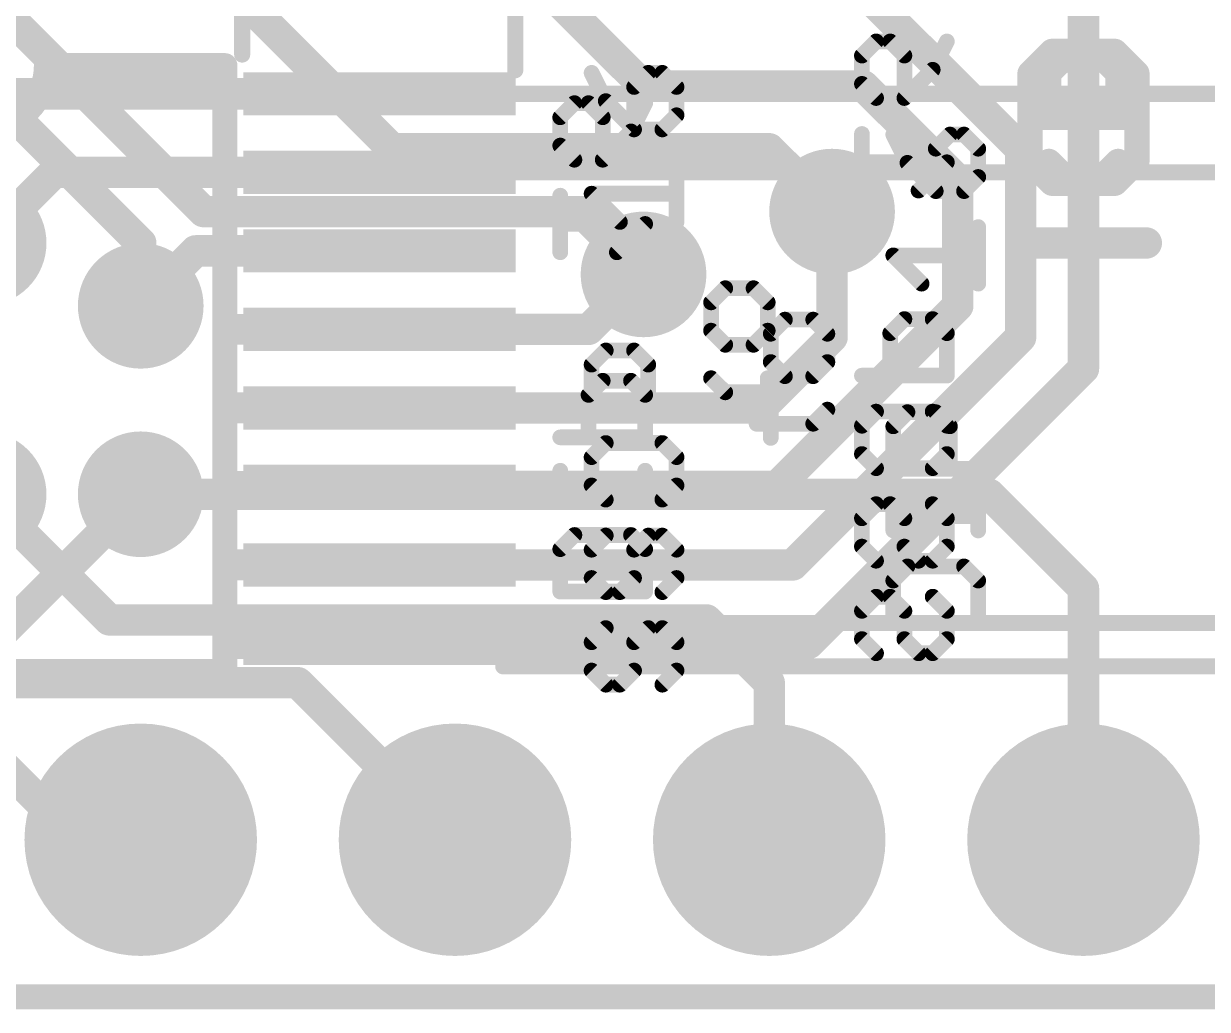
# Model space of a CAD drawing. Extents: x -40 to 67, y -21 to 32.
# Drawn here: x 10.48 to 20.05, y 10.57 to 18.54 of the extents above; entities that cross this region are included whole.
import ezdxf

# ---------------------------------------------------------------- set-up
doc = ezdxf.new("R2010")
doc.units = 0
for name, color, linetype in [('1', 12, 'CONTINUOUS'), ('16', 132, 'CONTINUOUS'), ('17', 110, 'CONTINUOUS'), ('18', 110, 'CONTINUOUS'), ('20', 53, 'CONTINUOUS'), ('21', 41, 'CONTINUOUS'), ('22', 40, 'CONTINUOUS'), ('47', 253, 'CONTINUOUS'), ('51', 53, 'CONTINUOUS')]:
    doc.layers.add(name, color=color, linetype=linetype)

# ---------------------------------------------------------------- blocks, each defined once
blk = doc.blocks.new('RECT')
blk.add_solid([(-0.5, -0.5), (0.5, -0.5), (-0.5, 0.5), (0.5, 0.5)])
blk = doc.blocks.new('ROUNDP')
at = {"const_width": 0.5}
blk.add_lwpolyline([(0, -0.25, 1), (0, 0.25, 1), (0, -0.25)], format="xyb", dxfattribs=at)
blk = doc.blocks.new('ROUNDV')
at = {"const_width": 0.5}
blk.add_lwpolyline([(0, -0.25, 1), (0, 0.25, 1), (0, -0.25)], format="xyb", dxfattribs=at)

msp = doc.modelspace()

# ---------------------------------------------------------------- linework, layer by layer
at = {"layer": '1', "const_width": 0.254}
for points in [[(15.494, 18.034), (13.97, 19.558)], [(18.542, 17.526), (16.51, 19.558)], [(19.05, 19.558), (19.05, 15.748)], [(13.36, 17.9705), (10.0965, 17.9705)], [(17.272, 18.034), (15.494, 18.034)], [(18.034, 17.272), (17.272, 18.034)], [(18.542, 16.002), (18.542, 17.526)], [(10.7315, 17.3355), (10.16, 16.764)], [(13.36, 17.3355), (10.7315, 17.3355)], [(18.034, 16.256), (18.034, 17.272)], [(17.018, 16.002), (17.018, 17.018)], [(11.8745, 16.7005), (11.43, 16.256)], [(13.36, 16.7005), (11.8745, 16.7005)], [(15.0495, 16.0655), (15.494, 16.51)], [(16.5735, 14.7955), (18.034, 16.256)], [(13.36, 16.0655), (15.0495, 16.0655)], [(16.4465, 15.4305), (17.018, 16.002)], [(16.7005, 14.1605), (18.542, 16.002)], [(16.8275, 13.5255), (19.05, 15.748)], [(13.36, 15.4305), (16.4465, 15.4305)], [(10.2235, 13.5255), (11.43, 14.732)], [(13.36, 14.7955), (16.5735, 14.7955)], [(13.36, 14.1605), (16.7005, 14.1605)], [(13.36, 13.5255), (16.8275, 13.5255)]]:
    msp.add_lwpolyline(points, dxfattribs=at)
at = {"layer": '1', "const_width": 0.127}
for points in [[(13.36, 17.907, 1), (13.36, 18.034)], [(15.494, 18.0975, 1), (15.494, 17.9705)], [(15.4491, 17.9891, 1), (15.5389, 18.0789)], [(17.3169, 18.0789, 1), (17.2271, 17.9891)], [(17.272, 17.9705, 1), (17.272, 18.0975)], [(18.6055, 17.526, 1), (18.4785, 17.526)], [(18.4971, 17.4811, 1), (18.5869, 17.5709)], [(10.7315, 17.399, 1), (10.7315, 17.272)], [(10.7764, 17.2906, 1), (10.6866, 17.3804)], [(13.36, 17.272, 1), (13.36, 17.399)], [(18.0975, 17.272, 1), (17.9705, 17.272)], [(17.9891, 17.2271, 1), (18.0789, 17.3169)], [(17.0815, 17.018, 1), (16.9545, 17.018)], [(11.8745, 16.764, 1), (11.8745, 16.637)], [(11.9194, 16.6556, 1), (11.8296, 16.7454)], [(13.36, 16.637, 1), (13.36, 16.764)], [(15.5389, 16.4651, 1), (15.4491, 16.5549)], [(11.3851, 16.3009, 1), (11.4749, 16.2111)], [(18.0789, 16.2111, 1), (17.9891, 16.3009)], [(17.9705, 16.256, 1), (18.0975, 16.256)], [(13.36, 16.129, 1), (13.36, 16.002)], [(15.0046, 16.1104, 1), (15.0944, 16.0206)], [(15.0495, 16.002, 1), (15.0495, 16.129)], [(17.0629, 15.9571, 1), (16.9731, 16.0469)], [(18.5869, 15.9571, 1), (18.4971, 16.0469)], [(16.9545, 16.002, 1), (17.0815, 16.002)], [(18.4785, 16.002, 1), (18.6055, 16.002)], [(18.9865, 15.748, 1), (19.1135, 15.748)], [(19.0949, 15.7031, 1), (19.0051, 15.7929)], [(13.36, 15.494, 1), (13.36, 15.367)], [(16.4016, 15.4754, 1), (16.4914, 15.3856)], [(16.4465, 15.367, 1), (16.4465, 15.494)], [(11.4749, 14.6871, 1), (11.3851, 14.7769)], [(13.36, 14.859, 1), (13.36, 14.732)], [(16.5286, 14.8404, 1), (16.6184, 14.7506)], [(16.5735, 14.732, 1), (16.5735, 14.859)], [(13.36, 14.224, 1), (13.36, 14.097)], [(16.6556, 14.2054, 1), (16.7454, 14.1156)], [(16.7005, 14.097, 1), (16.7005, 14.224)], [(13.36, 13.589, 1), (13.36, 13.462)], [(16.7826, 13.5704, 1), (16.8724, 13.4806)], [(16.8275, 13.462, 1), (16.8275, 13.589)]]:
    msp.add_lwpolyline(points, format="xyb", dxfattribs=at)
at = {"layer": '16', "const_width": 0.254}
for points in [[(11.938, 17.018), (9.398, 19.558)], [(13.462, 17.526), (11.43, 19.558)], [(11.43, 16.764), (9.906, 18.288)], [(16.51, 17.526), (13.462, 17.526)], [(17.018, 17.018), (16.51, 17.526)], [(14.986, 17.018), (11.938, 17.018)], [(15.494, 16.51), (14.986, 17.018)], [(11.43, 16.256), (11.43, 16.764)], [(8.89, 14.732), (10.414, 13.208)], [(10.16, 14.732), (11.176, 13.716)], [(11.43, 14.732), (18.288, 14.732)], [(18.288, 14.732), (19.05, 13.97)], [(10.922, 11.938), (8.382, 14.478)], [(19.05, 13.97), (19.05, 11.938)], [(11.176, 13.716), (16.002, 13.716)], [(16.002, 13.716), (16.51, 13.208)], [(10.414, 13.208), (12.7, 13.208)], [(12.7, 13.208), (13.97, 11.938)], [(16.51, 13.208), (16.51, 11.938)], [(11.43, 11.938), (10.922, 11.938)]]:
    msp.add_lwpolyline(points, dxfattribs=at)
at = {"layer": '16', "const_width": 0.127}
for points in [[(13.462, 17.5895, 1), (13.462, 17.4625)], [(13.4171, 17.4811, 1), (13.5069, 17.5709)], [(16.5549, 17.5709, 1), (16.4651, 17.4811)], [(16.51, 17.4625, 1), (16.51, 17.5895)], [(11.938, 17.0815, 1), (11.938, 16.9545)], [(11.8931, 16.9731, 1), (11.9829, 17.0629)], [(15.0309, 17.0629, 1), (14.9411, 16.9731)], [(14.986, 16.9545, 1), (14.986, 17.0815)], [(16.9731, 16.9731, 1), (17.0629, 17.0629)], [(11.4935, 16.764, 1), (11.3665, 16.764)], [(11.3851, 16.7191, 1), (11.4749, 16.8089)], [(15.4491, 16.4651, 1), (15.5389, 16.5549)], [(11.3665, 16.256, 1), (11.4935, 16.256)], [(11.43, 14.7955, 1), (11.43, 14.6685)], [(18.3329, 14.7769, 1), (18.2431, 14.6871)], [(18.288, 14.6685, 1), (18.288, 14.7955)], [(19.1135, 13.97, 1), (18.9865, 13.97)], [(19.0051, 13.9251, 1), (19.0949, 14.0149)], [(11.176, 13.7795, 1), (11.176, 13.6525)], [(11.1311, 13.6711, 1), (11.2209, 13.7609)], [(16.0469, 13.7609, 1), (15.9571, 13.6711)], [(16.002, 13.6525, 1), (16.002, 13.7795)], [(10.3691, 13.1631, 1), (10.4589, 13.2529)], [(12.7449, 13.2529, 1), (12.6551, 13.1631)], [(12.7, 13.1445, 1), (12.7, 13.2715)], [(16.5735, 13.208, 1), (16.4465, 13.208)], [(16.4651, 13.1631, 1), (16.5549, 13.2529)], [(10.922, 12.0015, 1), (10.922, 11.8745)], [(11.43, 11.8745, 1), (11.43, 12.0015)], [(10.8771, 11.8931, 1), (10.9669, 11.9829)], [(13.9251, 11.8931, 1), (14.0149, 11.9829)], [(16.4465, 11.938, 1), (16.5735, 11.938)], [(18.9865, 11.938, 1), (19.1135, 11.938)]]:
    msp.add_lwpolyline(points, format="xyb", dxfattribs=at)
at = {"layer": '20', "const_width": 0.2032}
msp.add_lwpolyline([(20.32, 10.668), (0, 10.668)], dxfattribs=at)
at = {"layer": '21'}
for points, const_width in [([(18.9486, 18.3143), (18.7706, 18.1364)], 0.2032), ([(19.3045, 18.3143), (18.9486, 18.3143)], 0.2032), ([(19.4824, 18.1364), (19.3045, 18.3143)], 0.2032), ([(12.11, 18.198), (10.668, 18.198)], 0.2032), ([(12.11, 13.298), (12.11, 18.198)], 0.2032), ([(15.0743, 18.1401), (15.1887, 17.9113)], 0.127), ([(15.5319, 18.1401), (15.4175, 18.0257)], 0.127), ([(15.6463, 18.1401), (15.5319, 18.1401)], 0.127), ([(15.7607, 18.0257), (15.6463, 18.1401)], 0.127), ([(18.7706, 18.1364), (18.7706, 17.9584)], 0.2032), ([(19.4824, 17.4245), (19.4824, 18.1364)], 0.2032), ([(15.4175, 18.0257), (15.4175, 17.6825)], 0.127), ([(15.7607, 17.7969), (15.7607, 18.0257)], 0.127), ([(18.7706, 17.9584), (18.9486, 17.7805)], 0.2032), ([(15.1887, 17.9113), (15.4175, 17.6825)], 0.127), ([(15.6463, 17.6825), (15.7607, 17.7969)], 0.127), ([(18.9486, 17.7805), (19.4824, 17.7805)], 0.2032), ([(15.4175, 17.6825), (15.6463, 17.6825)], 0.127), ([(17.5127, 17.6412), (17.6271, 17.4124)], 0.127), ([(17.9703, 17.6412), (17.8559, 17.5268)], 0.127), ([(18.0847, 17.6412), (17.9703, 17.6412)], 0.127), ([(18.1991, 17.5268), (18.0847, 17.6412)], 0.127), ([(17.8559, 17.5268), (17.8559, 17.1836)], 0.127), ([(18.1991, 17.298), (18.1991, 17.5268)], 0.127), ([(18.7706, 17.4245), (18.9486, 17.2466)], 0.2032), ([(19.3045, 17.2466), (19.4824, 17.4245)], 0.2032), ([(15.7607, 16.9341), (15.7607, 17.3917)], 0.127), ([(17.6271, 17.4124), (17.8559, 17.1836)], 0.127), ([(18.0847, 17.1836), (18.1991, 17.298)], 0.127), ([(18.9486, 17.2466), (19.3045, 17.2466)], 0.2032), ([(15.3031, 16.9341), (15.0743, 17.1629)], 0.127), ([(15.0743, 17.1629), (15.7607, 17.1629)], 0.127), ([(17.8559, 17.1836), (18.0847, 17.1836)], 0.127), ([(18.1991, 16.4352), (18.1991, 16.8928)], 0.127), ([(18.796, 16.764), (19.558, 16.764)], 0.254), ([(17.7415, 16.4352), (17.5127, 16.664)], 0.127), ([(17.5127, 16.664), (18.1991, 16.664)], 0.127), ([(16.6367, 16.1444), (16.5223, 16.03)], 0.127), ([(16.8655, 16.1444), (16.6367, 16.1444)], 0.127), ([(16.9799, 16.03), (16.8655, 16.1444)], 0.127), ([(16.5223, 16.03), (16.5223, 15.8012)], 0.127), ([(16.9799, 15.8012), (16.9799, 16.03)], 0.127), ([(15.0743, 15.7805), (15.1887, 15.8949)], 0.127), ([(15.1887, 15.8949), (15.4175, 15.8949)], 0.127), ([(15.4175, 15.8949), (15.5319, 15.7805)], 0.127), ([(15.0743, 15.4373), (15.0743, 15.7805)], 0.127), ([(15.5319, 15.7805), (15.5319, 15.4373)], 0.127), ([(16.5223, 15.8012), (16.6367, 15.6868)], 0.127), ([(16.8655, 15.6868), (16.9799, 15.8012)], 0.127), ([(16.6367, 15.6868), (16.8655, 15.6868)], 0.127), ([(15.7607, 15.4373), (15.0743, 15.4373)], 0.127), ([(16.5223, 15.1878), (16.5223, 15.4166)], 0.127), ([(16.8655, 15.3022), (16.9799, 15.4166)], 0.127), ([(17.5127, 15.2815), (17.6271, 15.3959)], 0.127), ([(17.6271, 15.3959), (17.8559, 15.3959)], 0.127), ([(17.8559, 15.3959), (17.9703, 15.2815)], 0.127), ([(16.4079, 15.3022), (16.8655, 15.3022)], 0.127), ([(17.5127, 14.9384), (17.5127, 15.2815)], 0.127), ([(17.9703, 15.2815), (17.9703, 14.9384)], 0.127), ([(15.1887, 15.1465), (15.0743, 15.0321)], 0.127), ([(15.6463, 15.1465), (15.1887, 15.1465)], 0.127), ([(15.7607, 15.0321), (15.6463, 15.1465)], 0.127), ([(15.0743, 15.0321), (15.0743, 14.8033)], 0.127), ([(15.7607, 14.8033), (15.7607, 15.0321)], 0.127), ([(18.1991, 14.9384), (17.5127, 14.9384)], 0.127), ([(15.0743, 14.8033), (15.1887, 14.6889)], 0.127), ([(15.6463, 14.6889), (15.7607, 14.8033)], 0.127), ([(15.1887, 14.6889), (15.6463, 14.6889)], 0.127), ([(17.5127, 14.4394), (17.5127, 14.6682)], 0.127), ([(18.1991, 14.4394), (18.1991, 14.6682)], 0.127), ([(18.1991, 14.5538), (17.5127, 14.5538)], 0.127), ([(15.1887, 14.3981), (15.0743, 14.2837)], 0.127), ([(15.4175, 14.2837), (15.5319, 14.3981)], 0.127), ([(15.5319, 14.3981), (15.6463, 14.3981)], 0.127), ([(15.6463, 14.3981), (15.7607, 14.2837)], 0.127), ([(15.0743, 14.2837), (15.0743, 14.0549)], 0.127), ([(15.4175, 14.0549), (15.4175, 14.2837)], 0.127), ([(15.7607, 14.2837), (15.7607, 14.0549)], 0.127), ([(17.6271, 14.1486), (17.5127, 14.0342)], 0.127), ([(18.0847, 14.1486), (17.6271, 14.1486)], 0.127), ([(18.1991, 14.0342), (18.0847, 14.1486)], 0.127), ([(15.0743, 14.0549), (15.1887, 13.9405)], 0.127), ([(15.3031, 13.9405), (15.4175, 14.0549)], 0.127), ([(15.7607, 14.0549), (15.6463, 13.9405)], 0.127), ([(17.5127, 14.0342), (17.5127, 13.691)], 0.127), ([(18.1991, 13.691), (18.1991, 14.0342)], 0.127), ([(15.1887, 13.9405), (15.3031, 13.9405)], 0.127), ([(15.1887, 13.6496), (15.0743, 13.5352)], 0.127), ([(15.4175, 13.5352), (15.5319, 13.6496)], 0.127), ([(15.5319, 13.6496), (15.6463, 13.6496)], 0.127), ([(15.6463, 13.6496), (15.7607, 13.5352)], 0.127), ([(17.5127, 13.691), (18.1991, 13.691)], 0.127), ([(15.0743, 13.5352), (15.0743, 13.3064)], 0.127), ([(15.4175, 13.3064), (15.4175, 13.5352)], 0.127), ([(15.7607, 13.5352), (15.7607, 13.3064)], 0.127), ([(12.11, 13.298), (8.21, 13.298)], 0.2032), ([(15.0743, 13.3064), (15.1887, 13.192)], 0.127), ([(15.3031, 13.192), (15.4175, 13.3064)], 0.127), ([(15.7607, 13.3064), (15.6463, 13.192)], 0.127), ([(15.1887, 13.192), (15.3031, 13.192)], 0.127)]:
    msp.add_lwpolyline(points, dxfattribs=dict(at, const_width=const_width))
for points, const_width in [([(18.9486, 18.3651, 1), (18.9486, 18.2635)], 0.1016), ([(18.9845, 18.2784, 1), (18.9126, 18.3502)], 0.1016), ([(19.3404, 18.3502, 1), (19.2685, 18.2784)], 0.1016), ([(19.3045, 18.2635, 1), (19.3045, 18.3651)], 0.1016), ([(9.652, 18.198, 1), (10.668, 18.198)], 0.2032), ([(10.668, 18.2488, 1), (10.668, 18.1472)], 0.1016), ([(10.7188, 18.198, 1), (10.6172, 18.198)], 0.1016), ([(12.1608, 18.198, 1), (12.0592, 18.198)], 0.1016), ([(12.11, 18.1472, 1), (12.11, 18.2488)], 0.1016), ([(15.1027, 18.1543, 1), (15.0459, 18.1259)], 0.0635), ([(15.5319, 18.1719, 1), (15.5319, 18.1084)], 0.0635), ([(15.5544, 18.1177, 1), (15.5095, 18.1626)], 0.0635), ([(15.6688, 18.1626, 1), (15.6239, 18.1177)], 0.0635), ([(15.6463, 18.1084, 1), (15.6463, 18.1719)], 0.0635), ([(18.8214, 18.1364, 1), (18.7198, 18.1364)], 0.1016), ([(18.7347, 18.1723, 1), (18.8065, 18.1004)], 0.1016), ([(19.5332, 18.1364, 1), (19.4316, 18.1364)], 0.1016), ([(19.4465, 18.1004, 1), (19.5183, 18.1723)], 0.1016), ([(15.4493, 18.0257, 1), (15.3858, 18.0257)], 0.0635), ([(15.7925, 18.0257, 1), (15.7289, 18.0257)], 0.0635), ([(15.3951, 18.0482, 1), (15.44, 18.0033)], 0.0635), ([(15.7382, 18.0033, 1), (15.7832, 18.0482)], 0.0635), ([(18.8065, 17.9943, 1), (18.7347, 17.9225)], 0.1016), ([(18.7198, 17.9584, 1), (18.8214, 17.9584)], 0.1016), ([(15.2112, 17.9338, 1), (15.1663, 17.8889)], 0.0635), ([(15.1603, 17.8971, 1), (15.2171, 17.9255)], 0.0635), ([(15.7289, 17.7969, 1), (15.7925, 17.7969)], 0.0635), ([(15.7832, 17.7745, 1), (15.7382, 17.8194)], 0.0635), ([(18.9486, 17.8313, 1), (18.9486, 17.7297)], 0.1016), ([(18.9126, 17.7445, 1), (18.9845, 17.8164)], 0.1016), ([(19.4824, 17.7297, 1), (19.4824, 17.8313)], 0.1016), ([(15.4175, 17.7143, 1), (15.4175, 17.6508)], 0.0635), ([(15.3858, 17.6825, 1), (15.4493, 17.6825)], 0.0635), ([(15.3951, 17.6601, 1), (15.44, 17.705)], 0.0635), ([(15.6239, 17.705, 1), (15.6688, 17.6601)], 0.0635), ([(15.6463, 17.6508, 1), (15.6463, 17.7143)], 0.0635), ([(17.5411, 17.6554, 1), (17.4843, 17.627)], 0.0635), ([(17.9703, 17.6729, 1), (17.9703, 17.6094)], 0.0635), ([(17.9928, 17.6187, 1), (17.9479, 17.6636)], 0.0635), ([(18.1072, 17.6636, 1), (18.0623, 17.6187)], 0.0635), ([(18.0847, 17.6094, 1), (18.0847, 17.6729)], 0.0635), ([(17.8877, 17.5268, 1), (17.8242, 17.5268)], 0.0635), ([(17.8335, 17.5492, 1), (17.8784, 17.5043)], 0.0635), ([(18.2309, 17.5268, 1), (18.1674, 17.5268)], 0.0635), ([(18.1766, 17.5043, 1), (18.2216, 17.5492)], 0.0635), ([(18.8065, 17.4605, 1), (18.7347, 17.3886)], 0.1016), ([(19.5183, 17.3886, 1), (19.4465, 17.4605)], 0.1016), ([(15.7925, 17.3917, 1), (15.7289, 17.3917)], 0.0635), ([(17.6496, 17.4348, 1), (17.6047, 17.3899)], 0.0635), ([(17.5987, 17.3982, 1), (17.6555, 17.4266)], 0.0635), ([(19.4316, 17.4245, 1), (19.5332, 17.4245)], 0.1016), ([(18.1674, 17.298, 1), (18.2309, 17.298)], 0.0635), ([(18.2216, 17.2755, 1), (18.1766, 17.3204)], 0.0635), ([(18.9486, 17.2974, 1), (18.9486, 17.1958)], 0.1016), ([(18.9126, 17.2107, 1), (18.9845, 17.2825)], 0.1016), ([(19.2685, 17.2825, 1), (19.3404, 17.2107)], 0.1016), ([(19.3045, 17.1958, 1), (19.3045, 17.2974)], 0.1016), ([(15.0743, 17.1947, 1), (15.0743, 17.1312)], 0.0635), ([(15.0968, 17.1854, 1), (15.0519, 17.1405)], 0.0635), ([(15.7607, 17.1312, 1), (15.7607, 17.1947)], 0.0635), ([(17.8559, 17.2153, 1), (17.8559, 17.1518)], 0.0635), ([(17.8335, 17.1611, 1), (17.8784, 17.206)], 0.0635), ([(18.0623, 17.206, 1), (18.1072, 17.1611)], 0.0635), ([(18.0847, 17.1518, 1), (18.0847, 17.2153)], 0.0635), ([(17.8242, 17.1836, 1), (17.8877, 17.1836)], 0.0635), ([(15.2807, 16.9117, 1), (15.3256, 16.9566)], 0.0635), ([(15.7289, 16.9341, 1), (15.7925, 16.9341)], 0.0635), ([(18.2309, 16.8928, 1), (18.1674, 16.8928)], 0.0635), ([(18.796, 16.8275, 1), (18.796, 16.7005)], 0.127), ([(19.558, 16.7005, 1), (19.558, 16.8275)], 0.127), ([(17.5127, 16.6957, 1), (17.5127, 16.6322)], 0.0635), ([(17.5352, 16.6864, 1), (17.4903, 16.6415)], 0.0635), ([(18.1991, 16.6322, 1), (18.1991, 16.6957)], 0.0635), ([(17.7191, 16.4127, 1), (17.764, 16.4576)], 0.0635), ([(18.1674, 16.4352, 1), (18.2309, 16.4352)], 0.0635), ([(16.6367, 16.1761, 1), (16.6367, 16.1126)], 0.0635), ([(16.6592, 16.1219, 1), (16.6143, 16.1668)], 0.0635), ([(16.888, 16.1668, 1), (16.8431, 16.1219)], 0.0635), ([(16.8655, 16.1126, 1), (16.8655, 16.1761)], 0.0635), ([(16.5541, 16.03, 1), (16.4906, 16.03)], 0.0635), ([(16.4999, 16.0524, 1), (16.5448, 16.0075)], 0.0635), ([(17.0116, 16.03, 1), (16.9482, 16.03)], 0.0635), ([(16.9574, 16.0075, 1), (17.0024, 16.0524)], 0.0635), ([(15.1887, 15.9266, 1), (15.1887, 15.8631)], 0.0635), ([(15.2112, 15.8724, 1), (15.1663, 15.9173)], 0.0635), ([(15.44, 15.9173, 1), (15.3951, 15.8724)], 0.0635), ([(15.4175, 15.8631, 1), (15.4175, 15.9266)], 0.0635), ([(15.1061, 15.7805, 1), (15.0426, 15.7805)], 0.0635), ([(15.0519, 15.8029, 1), (15.0968, 15.758)], 0.0635), ([(15.5637, 15.7805, 1), (15.5002, 15.7805)], 0.0635), ([(15.5095, 15.758, 1), (15.5544, 15.8029)], 0.0635), ([(16.5448, 15.8236, 1), (16.4999, 15.7787)], 0.0635), ([(16.4906, 15.8012, 1), (16.5541, 15.8012)], 0.0635), ([(16.9482, 15.8012, 1), (17.0116, 15.8012)], 0.0635), ([(17.0024, 15.7787, 1), (16.9574, 15.8236)], 0.0635), ([(16.6367, 15.7185, 1), (16.6367, 15.655)], 0.0635), ([(16.6143, 15.6643, 1), (16.6592, 15.7092)], 0.0635), ([(16.8431, 15.7092, 1), (16.888, 15.6643)], 0.0635), ([(16.8655, 15.655, 1), (16.8655, 15.7185)], 0.0635), ([(15.0743, 15.469, 1), (15.0743, 15.4055)], 0.0635), ([(15.7607, 15.4055, 1), (15.7607, 15.469)], 0.0635), ([(15.0426, 15.4373, 1), (15.1061, 15.4373)], 0.0635), ([(15.5002, 15.4373, 1), (15.5637, 15.4373)], 0.0635), ([(16.5541, 15.4166, 1), (16.4906, 15.4166)], 0.0635), ([(17.0024, 15.3942, 1), (16.9574, 15.4391)], 0.0635), ([(17.6271, 15.4277, 1), (17.6271, 15.3642)], 0.0635), ([(17.6496, 15.3735, 1), (17.6047, 15.4184)], 0.0635), ([(17.8784, 15.4184, 1), (17.8335, 15.3735)], 0.0635), ([(17.8559, 15.3642, 1), (17.8559, 15.4277)], 0.0635), ([(16.4079, 15.334, 1), (16.4079, 15.2705)], 0.0635), ([(16.8431, 15.3247, 1), (16.888, 15.2798)], 0.0635), ([(16.8655, 15.2705, 1), (16.8655, 15.334)], 0.0635), ([(17.5445, 15.2815, 1), (17.481, 15.2815)], 0.0635), ([(17.4903, 15.304, 1), (17.5352, 15.2591)], 0.0635), ([(18.0021, 15.2815, 1), (17.9386, 15.2815)], 0.0635), ([(17.9479, 15.2591, 1), (17.9928, 15.304)], 0.0635), ([(16.4906, 15.1878, 1), (16.5541, 15.1878)], 0.0635), ([(15.1887, 15.1782, 1), (15.1887, 15.1147)], 0.0635), ([(15.2112, 15.124, 1), (15.1663, 15.1689)], 0.0635), ([(15.6688, 15.1689, 1), (15.6239, 15.124)], 0.0635), ([(15.6463, 15.1147, 1), (15.6463, 15.1782)], 0.0635), ([(15.1061, 15.0321, 1), (15.0426, 15.0321)], 0.0635), ([(15.0519, 15.0545, 1), (15.0968, 15.0096)], 0.0635), ([(15.7925, 15.0321, 1), (15.7289, 15.0321)], 0.0635), ([(15.7382, 15.0096, 1), (15.7832, 15.0545)], 0.0635), ([(17.5127, 14.9701, 1), (17.5127, 14.9066)], 0.0635), ([(17.481, 14.9384, 1), (17.5445, 14.9384)], 0.0635), ([(17.9386, 14.9384, 1), (18.0021, 14.9384)], 0.0635), ([(18.1991, 14.9066, 1), (18.1991, 14.9701)], 0.0635), ([(15.0426, 14.8033, 1), (15.1061, 14.8033)], 0.0635), ([(15.0968, 14.8257, 1), (15.0519, 14.7808)], 0.0635), ([(15.7289, 14.8033, 1), (15.7925, 14.8033)], 0.0635), ([(15.7832, 14.7808, 1), (15.7382, 14.8257)], 0.0635), ([(15.1887, 14.7206, 1), (15.1887, 14.6571)], 0.0635), ([(15.1663, 14.6664, 1), (15.2112, 14.7113)], 0.0635), ([(15.6239, 14.7113, 1), (15.6688, 14.6664)], 0.0635), ([(15.6463, 14.6571, 1), (15.6463, 14.7206)], 0.0635), ([(17.5445, 14.6682, 1), (17.481, 14.6682)], 0.0635), ([(18.2309, 14.6682, 1), (18.1674, 14.6682)], 0.0635), ([(17.5127, 14.5856, 1), (17.5127, 14.5221)], 0.0635), ([(18.1991, 14.5221, 1), (18.1991, 14.5856)], 0.0635), ([(15.2112, 14.3756, 1), (15.1663, 14.4205)], 0.0635), ([(15.5319, 14.4298, 1), (15.5319, 14.3663)], 0.0635), ([(15.5544, 14.3756, 1), (15.5095, 14.4205)], 0.0635), ([(15.6688, 14.4205, 1), (15.6239, 14.3756)], 0.0635), ([(15.6463, 14.3663, 1), (15.6463, 14.4298)], 0.0635), ([(17.481, 14.4394, 1), (17.5445, 14.4394)], 0.0635), ([(18.1674, 14.4394, 1), (18.2309, 14.4394)], 0.0635), ([(15.1061, 14.2837, 1), (15.0426, 14.2837)], 0.0635), ([(15.0519, 14.3061, 1), (15.0968, 14.2612)], 0.0635), ([(15.4493, 14.2837, 1), (15.3858, 14.2837)], 0.0635), ([(15.3951, 14.3061, 1), (15.44, 14.2612)], 0.0635), ([(15.7925, 14.2837, 1), (15.7289, 14.2837)], 0.0635), ([(15.7382, 14.2612, 1), (15.7832, 14.3061)], 0.0635), ([(17.6271, 14.1803, 1), (17.6271, 14.1168)], 0.0635), ([(17.6496, 14.1261, 1), (17.6047, 14.171)], 0.0635), ([(18.1072, 14.171, 1), (18.0623, 14.1261)], 0.0635), ([(18.0847, 14.1168, 1), (18.0847, 14.1803)], 0.0635), ([(15.0426, 14.0549, 1), (15.1061, 14.0549)], 0.0635), ([(15.0968, 14.0773, 1), (15.0519, 14.0324)], 0.0635), ([(15.3858, 14.0549, 1), (15.4493, 14.0549)], 0.0635), ([(15.44, 14.0324, 1), (15.3951, 14.0773)], 0.0635), ([(15.7289, 14.0549, 1), (15.7925, 14.0549)], 0.0635), ([(15.7832, 14.0324, 1), (15.7382, 14.0773)], 0.0635), ([(17.5445, 14.0342, 1), (17.481, 14.0342)], 0.0635), ([(17.4903, 14.0566, 1), (17.5352, 14.0117)], 0.0635), ([(18.2309, 14.0342, 1), (18.1674, 14.0342)], 0.0635), ([(18.1766, 14.0117, 1), (18.2216, 14.0566)], 0.0635), ([(15.1887, 13.9722, 1), (15.1887, 13.9087)], 0.0635), ([(15.1663, 13.918, 1), (15.2112, 13.9629)], 0.0635), ([(15.2807, 13.9629, 1), (15.3256, 13.918)], 0.0635), ([(15.3031, 13.9087, 1), (15.3031, 13.9722)], 0.0635), ([(15.6239, 13.9629, 1), (15.6688, 13.918)], 0.0635), ([(15.2112, 13.6272, 1), (15.1663, 13.6721)], 0.0635), ([(15.5319, 13.6814, 1), (15.5319, 13.6179)], 0.0635), ([(15.5544, 13.6272, 1), (15.5095, 13.6721)], 0.0635), ([(15.6688, 13.6721, 1), (15.6239, 13.6272)], 0.0635), ([(15.6463, 13.6179, 1), (15.6463, 13.6814)], 0.0635), ([(17.5127, 13.7227, 1), (17.5127, 13.6592)], 0.0635), ([(17.481, 13.691, 1), (17.5445, 13.691)], 0.0635), ([(18.1674, 13.691, 1), (18.2309, 13.691)], 0.0635), ([(18.1991, 13.6592, 1), (18.1991, 13.7227)], 0.0635), ([(15.1061, 13.5352, 1), (15.0426, 13.5352)], 0.0635), ([(15.0519, 13.5577, 1), (15.0968, 13.5128)], 0.0635), ([(15.4493, 13.5352, 1), (15.3858, 13.5352)], 0.0635), ([(15.3951, 13.5577, 1), (15.44, 13.5128)], 0.0635), ([(15.7925, 13.5352, 1), (15.7289, 13.5352)], 0.0635), ([(15.7382, 13.5128, 1), (15.7832, 13.5577)], 0.0635), ([(12.11, 13.2472, 1), (12.11, 13.3488)], 0.1016), ([(12.0592, 13.298, 1), (12.1608, 13.298)], 0.1016), ([(15.0426, 13.3064, 1), (15.1061, 13.3064)], 0.0635), ([(15.0968, 13.3289, 1), (15.0519, 13.284)], 0.0635), ([(15.3858, 13.3064, 1), (15.4493, 13.3064)], 0.0635), ([(15.44, 13.284, 1), (15.3951, 13.3289)], 0.0635), ([(15.7289, 13.3064, 1), (15.7925, 13.3064)], 0.0635), ([(15.7832, 13.284, 1), (15.7382, 13.3289)], 0.0635), ([(15.1887, 13.2238, 1), (15.1887, 13.1603)], 0.0635), ([(15.1663, 13.1696, 1), (15.2112, 13.2145)], 0.0635), ([(15.2807, 13.2145, 1), (15.3256, 13.1696)], 0.0635), ([(15.3031, 13.1603, 1), (15.3031, 13.2238)], 0.0635), ([(15.6239, 13.2145, 1), (15.6688, 13.1696)], 0.0635)]:
    msp.add_lwpolyline(points, format="xyb", dxfattribs=dict(at, const_width=const_width))
at = {"layer": '22'}
for points, const_width in [([(17.2593, 18.2797), (17.3737, 18.3941)], 0.127), ([(17.3737, 18.3941), (17.4881, 18.3941)], 0.127), ([(17.4881, 18.3941), (17.6025, 18.2797)], 0.127), ([(17.9457, 18.3941), (17.8313, 18.1653)], 0.127), ([(18.6176, 18.1364), (18.7955, 18.3143)], 0.2032), ([(18.7955, 18.3143), (19.1515, 18.3143)], 0.2032), ([(19.1515, 18.3143), (19.3294, 18.1364)], 0.2032), ([(17.2593, 18.0509), (17.2593, 18.2797)], 0.127), ([(17.6025, 18.2797), (17.6025, 17.9365)], 0.127), ([(17.8313, 18.1653), (17.6025, 17.9365)], 0.127), ([(18.6176, 17.4245), (18.6176, 18.1364)], 0.2032), ([(19.3294, 18.1364), (19.3294, 17.9584)], 0.2032), ([(17.3737, 17.9365), (17.2593, 18.0509)], 0.127), ([(17.6025, 17.9365), (17.3737, 17.9365)], 0.127), ([(19.3294, 17.9584), (19.1515, 17.7805)], 0.2032), ([(14.8209, 17.7808), (14.9353, 17.8952)], 0.127), ([(14.9353, 17.8952), (15.0497, 17.8952)], 0.127), ([(15.0497, 17.8952), (15.1641, 17.7808)], 0.127), ([(15.5073, 17.8952), (15.3929, 17.6664)], 0.127), ([(14.8209, 17.552), (14.8209, 17.7808)], 0.127), ([(15.1641, 17.7808), (15.1641, 17.4376)], 0.127), ([(19.1515, 17.7805), (18.6176, 17.7805)], 0.2032), ([(15.3929, 17.6664), (15.1641, 17.4376)], 0.127), ([(17.2593, 17.1881), (17.2593, 17.6457)], 0.127), ([(14.9353, 17.4376), (14.8209, 17.552)], 0.127), ([(18.7955, 17.2466), (18.6176, 17.4245)], 0.2032), ([(19.3294, 17.4245), (19.1515, 17.2466)], 0.2032), ([(15.1641, 17.4376), (14.9353, 17.4376)], 0.127), ([(17.9457, 17.4169), (17.2593, 17.4169)], 0.127), ([(17.7169, 17.1881), (17.9457, 17.4169)], 0.127), ([(19.1515, 17.2466), (18.7955, 17.2466)], 0.2032), ([(14.8209, 16.6892), (14.8209, 17.1468)], 0.127), ([(15.5073, 16.918), (14.8209, 16.918)], 0.127), ([(15.2785, 16.6892), (15.5073, 16.918)], 0.127), ([(19.304, 16.764), (18.542, 16.764)], 0.254), ([(16.0401, 16.284), (16.1545, 16.3984)], 0.127), ([(16.1545, 16.3984), (16.3833, 16.3984)], 0.127), ([(16.3833, 16.3984), (16.4977, 16.284)], 0.127), ([(16.0401, 16.0552), (16.0401, 16.284)], 0.127), ([(16.4977, 16.284), (16.4977, 16.0552)], 0.127), ([(17.6025, 16.1489), (17.4881, 16.0345)], 0.127), ([(17.8313, 16.1489), (17.6025, 16.1489)], 0.127), ([(17.9457, 16.0345), (17.8313, 16.1489)], 0.127), ([(16.1545, 15.9408), (16.0401, 16.0552)], 0.127), ([(16.4977, 16.0552), (16.3833, 15.9408)], 0.127), ([(17.4881, 16.0345), (17.4881, 15.6913)], 0.127), ([(17.9457, 15.6913), (17.9457, 16.0345)], 0.127), ([(16.3833, 15.9408), (16.1545, 15.9408)], 0.127), ([(15.1641, 15.6499), (15.0497, 15.5355)], 0.127), ([(15.3929, 15.6499), (15.1641, 15.6499)], 0.127), ([(15.5073, 15.5355), (15.3929, 15.6499)], 0.127), ([(16.1545, 15.5562), (16.0401, 15.6706)], 0.127), ([(16.4977, 15.4418), (16.4977, 15.6706)], 0.127), ([(17.2593, 15.6913), (17.9457, 15.6913)], 0.127), ([(15.0497, 15.5355), (15.0497, 15.1924)], 0.127), ([(15.5073, 15.1924), (15.5073, 15.5355)], 0.127), ([(16.6121, 15.5562), (16.1545, 15.5562)], 0.127), ([(17.2593, 15.2861), (17.3737, 15.4005)], 0.127), ([(17.3737, 15.4005), (17.8313, 15.4005)], 0.127), ([(17.8313, 15.4005), (17.9457, 15.2861)], 0.127), ([(17.2593, 15.0573), (17.2593, 15.2861)], 0.127), ([(17.9457, 15.2861), (17.9457, 15.0573)], 0.127), ([(14.8209, 15.1924), (15.5073, 15.1924)], 0.127), ([(17.3737, 14.9429), (17.2593, 15.0573)], 0.127), ([(17.9457, 15.0573), (17.8313, 14.9429)], 0.127), ([(14.8209, 14.6934), (14.8209, 14.9222)], 0.127), ([(15.5073, 14.6934), (15.5073, 14.9222)], 0.127), ([(17.8313, 14.9429), (17.3737, 14.9429)], 0.127), ([(14.8209, 14.8078), (15.5073, 14.8078)], 0.127), ([(17.3737, 14.6521), (17.2593, 14.5377)], 0.127), ([(17.4881, 14.6521), (17.3737, 14.6521)], 0.127), ([(17.6025, 14.5377), (17.4881, 14.6521)], 0.127), ([(17.8313, 14.6521), (17.9457, 14.5377)], 0.127), ([(17.2593, 14.5377), (17.2593, 14.3089)], 0.127), ([(17.6025, 14.3089), (17.6025, 14.5377)], 0.127), ([(17.9457, 14.5377), (17.9457, 14.3089)], 0.127), ([(14.8209, 14.2882), (14.9353, 14.4026)], 0.127), ([(14.9353, 14.4026), (15.3929, 14.4026)], 0.127), ([(15.3929, 14.4026), (15.5073, 14.2882)], 0.127), ([(14.8209, 13.945), (14.8209, 14.2882)], 0.127), ([(15.5073, 14.2882), (15.5073, 13.945)], 0.127), ([(17.2593, 14.3089), (17.3737, 14.1945)], 0.127), ([(17.7169, 14.1945), (17.6025, 14.3089)], 0.127), ([(17.9457, 14.3089), (17.8313, 14.1945)], 0.127), ([(17.8313, 14.1945), (17.7169, 14.1945)], 0.127), ([(15.5073, 13.945), (14.8209, 13.945)], 0.127), ([(17.3737, 13.9036), (17.2593, 13.7892)], 0.127), ([(17.4881, 13.9036), (17.3737, 13.9036)], 0.127), ([(17.6025, 13.7892), (17.4881, 13.9036)], 0.127), ([(17.8313, 13.9036), (17.9457, 13.7892)], 0.127), ([(17.2593, 13.7892), (17.2593, 13.5604)], 0.127), ([(17.6025, 13.5604), (17.6025, 13.7892)], 0.127), ([(17.9457, 13.7892), (17.9457, 13.5604)], 0.127), ([(17.2593, 13.5604), (17.3737, 13.446)], 0.127), ([(17.7169, 13.446), (17.6025, 13.5604)], 0.127), ([(17.9457, 13.5604), (17.8313, 13.446)], 0.127), ([(17.8313, 13.446), (17.7169, 13.446)], 0.127)]:
    msp.add_lwpolyline(points, dxfattribs=dict(at, const_width=const_width))
for points, const_width in [([(17.3737, 18.4259, 1), (17.3737, 18.3624)], 0.0635), ([(17.3961, 18.3717, 1), (17.3512, 18.4166)], 0.0635), ([(17.5105, 18.4166, 1), (17.4656, 18.3717)], 0.0635), ([(17.4881, 18.3624, 1), (17.4881, 18.4259)], 0.0635), ([(17.9741, 18.3799, 1), (17.9173, 18.4083)], 0.0635), ([(18.7955, 18.3651, 1), (18.7955, 18.2635)], 0.1016), ([(18.8315, 18.2784, 1), (18.7596, 18.3502)], 0.1016), ([(19.1874, 18.3502, 1), (19.1155, 18.2784)], 0.1016), ([(19.1515, 18.2635, 1), (19.1515, 18.3651)], 0.1016), ([(17.2368, 18.3022, 1), (17.2818, 18.2573)], 0.0635), ([(17.291, 18.2797, 1), (17.2276, 18.2797)], 0.0635), ([(17.6342, 18.2797, 1), (17.5707, 18.2797)], 0.0635), ([(17.58, 18.2573, 1), (17.6249, 18.3022)], 0.0635), ([(17.8029, 18.1795, 1), (17.8597, 18.1511)], 0.0635), ([(17.8537, 18.1429, 1), (17.8088, 18.1878)], 0.0635), ([(18.6684, 18.1364, 1), (18.5668, 18.1364)], 0.1016), ([(18.5817, 18.1723, 1), (18.6535, 18.1004)], 0.1016), ([(19.3802, 18.1364, 1), (19.2786, 18.1364)], 0.1016), ([(19.2935, 18.1004, 1), (19.3653, 18.1723)], 0.1016), ([(17.2818, 18.0734, 1), (17.2368, 18.0285)], 0.0635), ([(17.2276, 18.0509, 1), (17.291, 18.0509)], 0.0635), ([(17.3737, 17.9683, 1), (17.3737, 17.9048)], 0.0635), ([(17.3512, 17.9141, 1), (17.3961, 17.959)], 0.0635), ([(17.58, 17.959, 1), (17.6249, 17.9141)], 0.0635), ([(17.6025, 17.9048, 1), (17.6025, 17.9683)], 0.0635), ([(19.2786, 17.9584, 1), (19.3802, 17.9584)], 0.1016), ([(19.3653, 17.9225, 1), (19.2935, 17.9943)], 0.1016), ([(14.9353, 17.9269, 1), (14.9353, 17.8634)], 0.0635), ([(14.9577, 17.8727, 1), (14.9128, 17.9176)], 0.0635), ([(15.0721, 17.9176, 1), (15.0272, 17.8727)], 0.0635), ([(15.0497, 17.8634, 1), (15.0497, 17.9269)], 0.0635), ([(15.5357, 17.881, 1), (15.4789, 17.9094)], 0.0635), ([(17.5707, 17.9365, 1), (17.6342, 17.9365)], 0.0635), ([(14.8527, 17.7808, 1), (14.7891, 17.7808)], 0.0635), ([(14.7984, 17.8032, 1), (14.8434, 17.7583)], 0.0635), ([(15.1958, 17.7808, 1), (15.1323, 17.7808)], 0.0635), ([(15.1416, 17.7583, 1), (15.1865, 17.8032)], 0.0635), ([(18.6176, 17.8313, 1), (18.6176, 17.7297)], 0.1016), ([(19.1155, 17.8164, 1), (19.1874, 17.7445)], 0.1016), ([(19.1515, 17.7297, 1), (19.1515, 17.8313)], 0.1016), ([(15.3645, 17.6806, 1), (15.4213, 17.6522)], 0.0635), ([(15.4153, 17.6439, 1), (15.3704, 17.6888)], 0.0635), ([(17.291, 17.6457, 1), (17.2276, 17.6457)], 0.0635), ([(14.8434, 17.5744, 1), (14.7984, 17.5295)], 0.0635), ([(14.7891, 17.552, 1), (14.8527, 17.552)], 0.0635), ([(18.6535, 17.4605, 1), (18.5817, 17.3886)], 0.1016), ([(19.3653, 17.3886, 1), (19.2935, 17.4605)], 0.1016), ([(14.9353, 17.4693, 1), (14.9353, 17.4058)], 0.0635), ([(14.9128, 17.4151, 1), (14.9577, 17.46)], 0.0635), ([(15.1416, 17.46, 1), (15.1865, 17.4151)], 0.0635), ([(15.1323, 17.4376, 1), (15.1958, 17.4376)], 0.0635), ([(15.1641, 17.4058, 1), (15.1641, 17.4693)], 0.0635), ([(17.2593, 17.4487, 1), (17.2593, 17.3852)], 0.0635), ([(17.9681, 17.3945, 1), (17.9232, 17.4394)], 0.0635), ([(17.9457, 17.3852, 1), (17.9457, 17.4487)], 0.0635), ([(18.5668, 17.4245, 1), (18.6684, 17.4245)], 0.1016), ([(18.7955, 17.2974, 1), (18.7955, 17.1958)], 0.1016), ([(18.7596, 17.2107, 1), (18.8315, 17.2825)], 0.1016), ([(19.1155, 17.2825, 1), (19.1874, 17.2107)], 0.1016), ([(19.1515, 17.1958, 1), (19.1515, 17.2974)], 0.1016), ([(17.6944, 17.2106, 1), (17.7393, 17.1657)], 0.0635), ([(14.8527, 17.1468, 1), (14.7891, 17.1468)], 0.0635), ([(17.2276, 17.1881, 1), (17.291, 17.1881)], 0.0635), ([(14.8209, 16.9497, 1), (14.8209, 16.8862)], 0.0635), ([(15.5297, 16.8955, 1), (15.4848, 16.9404)], 0.0635), ([(15.5073, 16.8862, 1), (15.5073, 16.9497)], 0.0635), ([(18.542, 16.8275, 1), (18.542, 16.7005)], 0.127), ([(19.304, 16.7005, 1), (19.304, 16.8275)], 0.127), ([(15.256, 16.7116, 1), (15.3009, 16.6667)], 0.0635), ([(14.7891, 16.6892, 1), (14.8527, 16.6892)], 0.0635), ([(16.1545, 16.4301, 1), (16.1545, 16.3666)], 0.0635), ([(16.1769, 16.3759, 1), (16.132, 16.4208)], 0.0635), ([(16.4057, 16.4208, 1), (16.3608, 16.3759)], 0.0635), ([(16.3833, 16.3666, 1), (16.3833, 16.4301)], 0.0635), ([(16.0176, 16.3064, 1), (16.0626, 16.2615)], 0.0635), ([(16.0719, 16.284, 1), (16.0084, 16.284)], 0.0635), ([(16.5294, 16.284, 1), (16.4659, 16.284)], 0.0635), ([(16.4752, 16.2615, 1), (16.5201, 16.3064)], 0.0635), ([(17.6025, 16.1806, 1), (17.6025, 16.1171)], 0.0635), ([(17.6249, 16.1264, 1), (17.58, 16.1713)], 0.0635), ([(17.8537, 16.1713, 1), (17.8088, 16.1264)], 0.0635), ([(17.8313, 16.1171, 1), (17.8313, 16.1806)], 0.0635), ([(16.0626, 16.0776, 1), (16.0176, 16.0327)], 0.0635), ([(16.0084, 16.0552, 1), (16.0719, 16.0552)], 0.0635), ([(16.4659, 16.0552, 1), (16.5294, 16.0552)], 0.0635), ([(16.5201, 16.0327, 1), (16.4752, 16.0776)], 0.0635), ([(17.5198, 16.0345, 1), (17.4563, 16.0345)], 0.0635), ([(17.4656, 16.0569, 1), (17.5105, 16.012)], 0.0635), ([(17.9774, 16.0345, 1), (17.9139, 16.0345)], 0.0635), ([(17.9232, 16.012, 1), (17.9681, 16.0569)], 0.0635), ([(16.1545, 15.9725, 1), (16.1545, 15.909)], 0.0635), ([(16.132, 15.9183, 1), (16.1769, 15.9632)], 0.0635), ([(16.3608, 15.9632, 1), (16.4057, 15.9183)], 0.0635), ([(16.3833, 15.909, 1), (16.3833, 15.9725)], 0.0635), ([(15.1641, 15.6817, 1), (15.1641, 15.6182)], 0.0635), ([(15.1865, 15.6275, 1), (15.1416, 15.6724)], 0.0635), ([(15.4153, 15.6724, 1), (15.3704, 15.6275)], 0.0635), ([(15.3929, 15.6182, 1), (15.3929, 15.6817)], 0.0635), ([(16.0626, 15.6931, 1), (16.0176, 15.6482)], 0.0635), ([(16.5294, 15.6706, 1), (16.4659, 15.6706)], 0.0635), ([(17.2593, 15.723, 1), (17.2593, 15.6595)], 0.0635), ([(17.4563, 15.6913, 1), (17.5198, 15.6913)], 0.0635), ([(17.9139, 15.6913, 1), (17.9774, 15.6913)], 0.0635), ([(17.9457, 15.6595, 1), (17.9457, 15.723)], 0.0635), ([(15.0814, 15.5355, 1), (15.0179, 15.5355)], 0.0635), ([(15.539, 15.5355, 1), (15.4755, 15.5355)], 0.0635), ([(16.1545, 15.588, 1), (16.1545, 15.5245)], 0.0635), ([(16.132, 15.5338, 1), (16.1769, 15.5787)], 0.0635), ([(16.6121, 15.5245, 1), (16.6121, 15.588)], 0.0635), ([(15.0272, 15.558, 1), (15.0721, 15.5131)], 0.0635), ([(15.4848, 15.5131, 1), (15.5297, 15.558)], 0.0635), ([(16.4659, 15.4418, 1), (16.5294, 15.4418)], 0.0635), ([(17.3737, 15.4322, 1), (17.3737, 15.3687)], 0.0635), ([(17.3961, 15.378, 1), (17.3512, 15.4229)], 0.0635), ([(17.8537, 15.4229, 1), (17.8088, 15.378)], 0.0635), ([(17.8313, 15.3687, 1), (17.8313, 15.4322)], 0.0635), ([(17.2368, 15.3085, 1), (17.2818, 15.2636)], 0.0635), ([(17.291, 15.2861, 1), (17.2276, 15.2861)], 0.0635), ([(17.9774, 15.2861, 1), (17.9139, 15.2861)], 0.0635), ([(17.9232, 15.2636, 1), (17.9681, 15.3085)], 0.0635), ([(14.8209, 15.2241, 1), (14.8209, 15.1606)], 0.0635), ([(15.0179, 15.1924, 1), (15.0814, 15.1924)], 0.0635), ([(15.4755, 15.1924, 1), (15.539, 15.1924)], 0.0635), ([(15.5073, 15.1606, 1), (15.5073, 15.2241)], 0.0635), ([(17.2818, 15.0797, 1), (17.2368, 15.0348)], 0.0635), ([(17.9681, 15.0348, 1), (17.9232, 15.0797)], 0.0635), ([(17.2276, 15.0573, 1), (17.291, 15.0573)], 0.0635), ([(17.9139, 15.0573, 1), (17.9774, 15.0573)], 0.0635), ([(14.8527, 14.9222, 1), (14.7891, 14.9222)], 0.0635), ([(15.539, 14.9222, 1), (15.4755, 14.9222)], 0.0635), ([(17.3737, 14.9746, 1), (17.3737, 14.9111)], 0.0635), ([(17.3512, 14.9204, 1), (17.3961, 14.9653)], 0.0635), ([(17.8088, 14.9653, 1), (17.8537, 14.9204)], 0.0635), ([(17.8313, 14.9111, 1), (17.8313, 14.9746)], 0.0635), ([(14.8209, 14.8396, 1), (14.8209, 14.7761)], 0.0635), ([(15.5073, 14.7761, 1), (15.5073, 14.8396)], 0.0635), ([(14.7891, 14.6934, 1), (14.8527, 14.6934)], 0.0635), ([(15.4755, 14.6934, 1), (15.539, 14.6934)], 0.0635), ([(17.3737, 14.6838, 1), (17.3737, 14.6203)], 0.0635), ([(17.3961, 14.6296, 1), (17.3512, 14.6745)], 0.0635), ([(17.5105, 14.6745, 1), (17.4656, 14.6296)], 0.0635), ([(17.4881, 14.6203, 1), (17.4881, 14.6838)], 0.0635), ([(17.8537, 14.6745, 1), (17.8088, 14.6296)], 0.0635), ([(17.2368, 14.5601, 1), (17.2818, 14.5152)], 0.0635), ([(17.291, 14.5377, 1), (17.2276, 14.5377)], 0.0635), ([(17.6342, 14.5377, 1), (17.5707, 14.5377)], 0.0635), ([(17.58, 14.5152, 1), (17.6249, 14.5601)], 0.0635), ([(17.9774, 14.5377, 1), (17.9139, 14.5377)], 0.0635), ([(17.9232, 14.5152, 1), (17.9681, 14.5601)], 0.0635), ([(14.9353, 14.4343, 1), (14.9353, 14.3708)], 0.0635), ([(14.9577, 14.3801, 1), (14.9128, 14.425)], 0.0635), ([(15.4153, 14.425, 1), (15.3704, 14.3801)], 0.0635), ([(15.3929, 14.3708, 1), (15.3929, 14.4343)], 0.0635), ([(14.8527, 14.2882, 1), (14.7891, 14.2882)], 0.0635), ([(15.539, 14.2882, 1), (15.4755, 14.2882)], 0.0635), ([(17.2818, 14.3313, 1), (17.2368, 14.2864)], 0.0635), ([(17.6249, 14.3313, 1), (17.58, 14.2864)], 0.0635), ([(17.9681, 14.2864, 1), (17.9232, 14.3313)], 0.0635), ([(14.7984, 14.3106, 1), (14.8434, 14.2657)], 0.0635), ([(15.4848, 14.2657, 1), (15.5297, 14.3106)], 0.0635), ([(17.2276, 14.3089, 1), (17.291, 14.3089)], 0.0635), ([(17.5707, 14.3089, 1), (17.6342, 14.3089)], 0.0635), ([(17.7169, 14.2262, 1), (17.7169, 14.1627)], 0.0635), ([(17.8313, 14.1627, 1), (17.8313, 14.2262)], 0.0635), ([(17.9139, 14.3089, 1), (17.9774, 14.3089)], 0.0635), ([(17.3512, 14.172, 1), (17.3961, 14.2169)], 0.0635), ([(17.6944, 14.172, 1), (17.7393, 14.2169)], 0.0635), ([(17.8088, 14.2169, 1), (17.8537, 14.172)], 0.0635), ([(14.7891, 13.945, 1), (14.8527, 13.945)], 0.0635), ([(14.8209, 13.9767, 1), (14.8209, 13.9132)], 0.0635), ([(15.4755, 13.945, 1), (15.539, 13.945)], 0.0635), ([(15.5073, 13.9132, 1), (15.5073, 13.9767)], 0.0635), ([(17.3737, 13.9354, 1), (17.3737, 13.8719)], 0.0635), ([(17.3961, 13.8812, 1), (17.3512, 13.9261)], 0.0635), ([(17.5105, 13.9261, 1), (17.4656, 13.8812)], 0.0635), ([(17.4881, 13.8719, 1), (17.4881, 13.9354)], 0.0635), ([(17.8537, 13.9261, 1), (17.8088, 13.8812)], 0.0635), ([(17.2368, 13.8117, 1), (17.2818, 13.7668)], 0.0635), ([(17.291, 13.7892, 1), (17.2276, 13.7892)], 0.0635), ([(17.6342, 13.7892, 1), (17.5707, 13.7892)], 0.0635), ([(17.58, 13.7668, 1), (17.6249, 13.8117)], 0.0635), ([(17.9774, 13.7892, 1), (17.9139, 13.7892)], 0.0635), ([(17.9232, 13.7668, 1), (17.9681, 13.8117)], 0.0635), ([(17.2818, 13.5829, 1), (17.2368, 13.538)], 0.0635), ([(17.2276, 13.5604, 1), (17.291, 13.5604)], 0.0635), ([(17.5707, 13.5604, 1), (17.6342, 13.5604)], 0.0635), ([(17.6249, 13.5829, 1), (17.58, 13.538)], 0.0635), ([(17.9139, 13.5604, 1), (17.9774, 13.5604)], 0.0635), ([(17.9681, 13.538, 1), (17.9232, 13.5829)], 0.0635), ([(17.3512, 13.4236, 1), (17.3961, 13.4685)], 0.0635), ([(17.7169, 13.4778, 1), (17.7169, 13.4143)], 0.0635), ([(17.6944, 13.4236, 1), (17.7393, 13.4685)], 0.0635), ([(17.8088, 13.4685, 1), (17.8537, 13.4236)], 0.0635), ([(17.8313, 13.4143, 1), (17.8313, 13.4778)], 0.0635)]:
    msp.add_lwpolyline(points, format="xyb", dxfattribs=dict(at, const_width=const_width))
at = {"layer": '47', "const_width": 0.13}
for points in [[(14.4572, 18.161), (14.4562, 26.9695)], [(12.25, 18.288), (12.25, 23.54)], [(13.36, 17.9705), (26.445, 17.9705)], [(13.36, 17.3355), (26.445, 17.3355)], [(14.36, 13.69), (31.445, 13.69)], [(14.36, 13.34), (31.445, 13.34)]]:
    msp.add_lwpolyline(points, dxfattribs=at)
at = {"layer": '47', "const_width": 0.065}
for points in [[(12.2175, 18.288, 1), (12.2825, 18.288)], [(14.4247, 18.161, 1), (14.4897, 18.161)], [(13.36, 18.003, 1), (13.36, 17.938)], [(13.36, 17.368, 1), (13.36, 17.303)], [(14.36, 13.7225, 1), (14.36, 13.6575)], [(14.36, 13.3725, 1), (14.36, 13.3075)]]:
    msp.add_lwpolyline(points, format="xyb", dxfattribs=at)

# ---------------------------------------------------------------- block references
at = {"layer": '1', "xscale": 0.35, "yscale": 2.2, "rotation": 90}
for p in [(13.36, 17.9705), (13.36, 17.3355), (13.36, 16.7005), (13.36, 16.0655), (13.36, 15.4305), (13.36, 14.7955), (13.36, 14.1605), (13.36, 13.5255)]:
    msp.add_blockref('RECT', p, dxfattribs=at)
at = {"layer": '17', "xscale": 1.8796, "yscale": 1.8796, "rotation": 90}
for p in [(11.43, 11.938), (11.43, 11.938), (13.97, 11.938), (13.97, 11.938), (16.51, 11.938), (16.51, 11.938), (19.05, 11.938), (19.05, 11.938)]:
    msp.add_blockref('ROUNDP', p, dxfattribs=at)
at = {"layer": '18', "xscale": 1.016, "yscale": 1.016}
for p in [(17.018, 17.018), (17.018, 17.018), (10.16, 16.764), (10.16, 16.764), (15.494, 16.51), (15.494, 16.51), (11.43, 16.256), (11.43, 16.256), (10.16, 14.732), (10.16, 14.732), (11.43, 14.732), (11.43, 14.732)]:
    msp.add_blockref('ROUNDV', p, dxfattribs=at)
at = {"layer": '51', "xscale": 0.25, "yscale": 1.06, "rotation": 270}
for p in [(12.64, 17.9705), (12.64, 17.3355), (12.64, 16.7005), (12.64, 16.0655), (12.64, 15.4305), (12.64, 14.7955), (12.64, 14.1605), (12.64, 13.5255)]:
    msp.add_blockref('RECT', p, dxfattribs=at)
at = {"layer": '51', "xscale": 0.508, "yscale": 0.508}
for p in [(11.43, 11.938), (13.97, 11.938), (16.51, 11.938), (19.05, 11.938)]:
    msp.add_blockref('RECT', p, dxfattribs=at)

doc.saveas('drawing.dxf')
